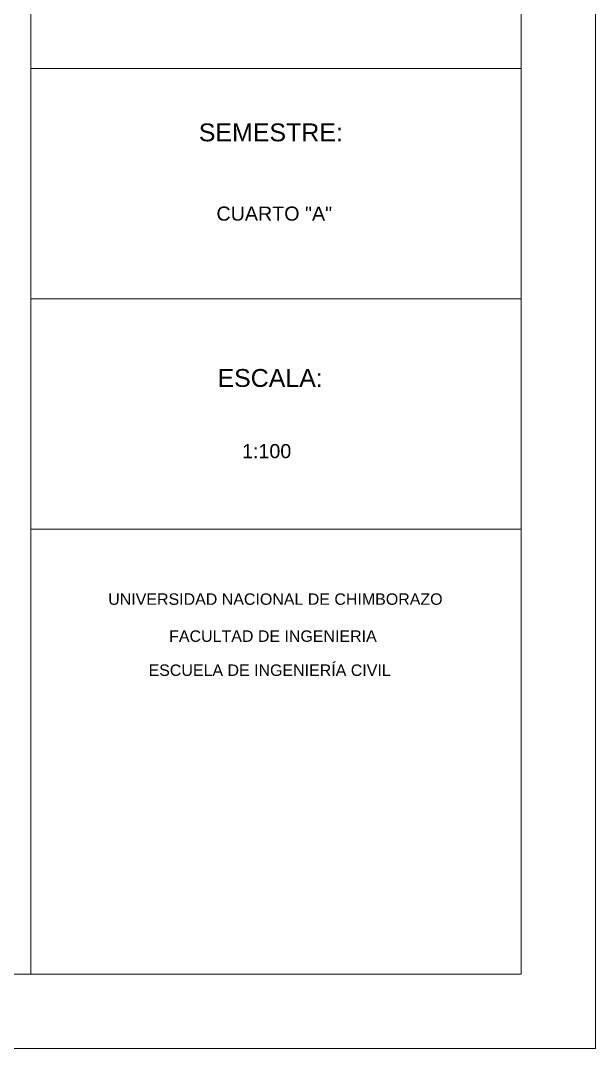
# Model space of a CAD drawing. Header units: millimetres. Extents: x 1351 to 1635, y 1399 to 1500.
# Drawn here: x 1619.79 to 1635.27, y 1440.64 to 1468.31 of the extents above; entities that cross this region are included whole.
import ezdxf

# ---------------------------------------------------------------- set-up
doc = ezdxf.new("R2010")
doc.units = ezdxf.units.MM
doc.layers.add('margen', color=250, linetype='Continuous')
doc.styles.get("Standard").update_dxf_attribs({"font": 'arial.ttf'})

msp = doc.modelspace()

# ---------------------------------------------------------------- linework, layer by layer
at = {"layer": 'margen', "lineweight": 0}
for points in [[(1551.174, 1500.043), (1635.274, 1500.043), (1635.274, 1440.643), (1551.174, 1440.643), (1551.174, 1500.043)], [(1632.479, 1498.043), (1620.068, 1498.043), (1620.068, 1442.643)], [(1633.274, 1467.014), (1620.068, 1467.014)], [(1633.274, 1460.814), (1620.068, 1460.814)], [(1633.274, 1454.614), (1620.068, 1454.614)]]:
    msp.add_lwpolyline(points, dxfattribs=at)
msp.add_lwpolyline([(1553.674, 1498.043), (1633.274, 1498.043), (1633.274, 1442.643), (1553.674, 1442.643)], close=True, dxfattribs=at)

# ---------------------------------------------------------------- texts
at = {"layer": 'margen'}
for s, height, p in [('SEMESTRE:', 0.4807, (1624.589, 1465.057)), ('CUARTO "A"', 0.3795, (1625.064, 1462.922)), ('ESCALA:', 0.4807, (1625.092, 1458.447)), ('1:100', 0.3795, (1625.753, 1456.529)), ('UNIVERSIDAD NACIONAL DE CHIMBORAZO', 0.30782, (1622.149, 1452.582)), ('FACULTAD DE INGENIERIA', 0.30782, (1623.791, 1451.586)), ('ESCUELA DE INGENIERÍA CIVIL', 0.30782, (1623.235, 1450.669))]:
    msp.add_text(s, height=height, dxfattribs=at).set_placement(p)

doc.saveas('drawing.dxf')
